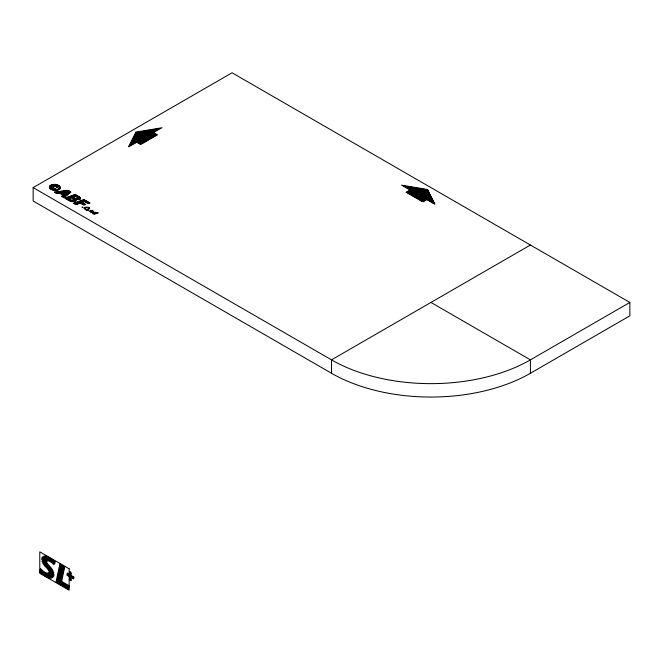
<?xml version="1.0" encoding="UTF-8"?>
<svg xmlns="http://www.w3.org/2000/svg" width="663" height="663" viewBox="0 0 663 663"><rect width="100%" height="100%" fill="white"/><g stroke="black" fill="none" stroke-linecap="round" stroke-linejoin="round"><path stroke-width="0.99" d="M52.684 577.63L53.778 572.459M53.628 576.512L54.026 574.639M41.653 559.489L42.15 557.135M39.78 572.244L40.592 568.423M42.042 561.569L43.128 556.423M40.476 572.849L41.272 569.111M42.556 563.036L44.04 556.025M41.172 573.454L41.951 569.799M43.161 564.072L44.893 555.909M41.877 574.059L42.631 570.487M43.791 565L45.706 555.984M42.581 574.622L43.344 571.025M44.454 565.796L46.501 556.124M43.302 575.103L44.056 571.547M45.117 566.55L47.272 556.381M45.797 567.246L48.034 556.688M44.031 575.592L44.777 572.07M44.752 576.072L45.523 572.418M46.468 567.976L47.446 563.359M47.96 560.906L48.78 557.061M45.474 576.553L46.277 572.774M47.139 568.713L48.101 564.163M48.755 561.064L49.518 557.45M46.219 576.943L47.065 572.956M47.777 569.567L48.755 564.975M49.51 561.412L50.247 557.923M46.965 577.324L47.877 572.998M48.391 570.57L49.427 565.713M47.719 577.647L50.098 566.434M50.976 562.274L51.697 558.859M48.49 577.921L50.753 567.238M51.697 562.779L52.427 559.323M49.269 578.136L51.407 568.042M52.41 563.293L53.148 559.845M50.073 578.252L52.062 568.871M53.098 563.948L53.844 560.434M50.902 578.244L52.675 569.857M53.786 564.603L54.548 561.014M51.755 578.111L53.272 570.951M54.731 564.039L55.253 561.602M56.007 582.164L59.885 563.873M56.604 582.504L60.474 564.221M57.341 582.934L61.211 564.644M58.079 583.357L61.949 565.067M58.816 583.78L62.687 565.498M59.546 584.202L63.424 565.92M60.283 584.633L64.154 566.343M61.021 585.056L61.792 581.418M61.758 585.479L62.529 581.841M62.496 585.91L63.267 582.263M63.225 586.332L64.004 582.686M63.963 586.755L64.734 583.117M66.864 575.161L67.294 573.097M64.701 587.178L65.471 583.539M67.469 575.517L67.908 573.454M65.438 587.609L66.209 583.962M68.082 575.865L68.521 573.81M66.176 588.031L66.946 584.393M68.695 576.222L69.134 574.158M69.333 573.213L69.714 571.431M69.333 576.586L70.328 571.788M66.913 588.454L67.684 584.816M67.643 588.877L68.413 585.238M69.955 580.009L71.397 573.213M68.38 589.308L69.151 585.661M70.568 580.365L71.587 575.575M71.181 580.722L71.397 579.711M71.761 577.987L72.201 575.932M72.375 578.343L72.814 576.288M72.988 578.7L73.427 576.636M61.659 581.335L64.775 566.699M69.333 579.653L70.941 572.144M50.247 561.768L50.976 558.387M73.601 579.056L74.049 577.001M83.024 207.32C80.952 207.701 83.745 207.171 82.411 207.055A0.845 0.489 0 0 0 82.063 207.179L82.063 207.179M33.15 187.612L232.05 72.773L629.85 302.444L629.85 315.845L530.4 373.261A140.647 81.201 0 0 1 331.5 373.261L33.15 201.005L33.15 187.612L331.5 359.86A140.647 81.201 0 0 0 530.4 359.86L629.85 302.444M530.4 245.028L331.5 359.86L331.5 373.261M135.915 132.111L162.054 127.735M135.666 132.608L160.927 128.382M135.409 133.114L159.808 129.028M135.161 133.619L158.681 129.683M134.904 134.117L157.562 130.329M134.655 134.622L156.435 130.976M134.398 135.128L155.308 131.63M134.15 135.625L154.189 132.277M133.893 136.13L153.932 132.782M133.644 136.636L154.554 133.139M133.387 137.133L155.175 133.495M133.139 137.639L155.788 133.851M132.882 138.144L156.41 134.208M132.633 138.65L157.032 134.564M132.385 139.147L157.521 134.945M132.128 139.653L156.402 135.592M131.879 140.158L155.275 136.238M131.622 140.655L154.148 136.893M131.373 141.161L153.029 137.539M131.117 141.667L151.902 138.186M130.868 142.164L150.783 138.832M130.611 142.669L149.656 139.487M130.362 143.175L148.537 140.133M130.105 143.68L136.205 142.653M137.075 142.512L147.41 140.78M129.857 144.178L135.086 143.307M137.697 142.868L146.283 141.434M129.6 144.683L133.959 143.954M138.318 143.225L145.164 142.081M129.351 145.189L132.832 144.6M138.932 143.581L144.037 142.727M129.094 145.686L131.713 145.255M139.553 143.937L142.918 143.374M128.846 146.191L130.586 145.901M140.175 144.294L141.791 144.028M128.597 146.697L129.467 146.548M54.432 189.071L54.88 189.079M88.859 208.455L89.638 208.48M97.312 212.732L98.348 212.765M91.751 210.677L92.348 210.701M92.53 213.42L93.218 213.445M59.048 188.499L60.084 188.541M92.513 211.016L93.301 211.049M56.347 185.076L58.211 185.151M57.921 185.739L59.231 185.789M84.251 208.547L84.93 208.572M65.612 198.701L68.993 198.85M73.535 203.268L79.195 203.508M88.718 207.842L89.414 207.875M53.313 184.331L56.206 184.463M52.07 184.579L57.474 184.82M51.316 184.844L53.297 184.927M57.283 185.408L58.767 185.474M50.363 185.4L51.623 185.458M50.056 185.69L51.208 185.739M53.405 185.839L56.521 185.98M58.394 186.063L59.546 186.112M49.808 185.98L50.91 186.03M52.783 186.112L57.068 186.303M58.717 186.378L59.827 186.427M49.65 186.27L50.678 186.32M52.336 186.386L54.581 186.494M56.164 186.56L57.482 186.618M58.966 186.684L60.018 186.734M49.526 186.568L50.545 186.61M52.021 186.676L53.968 186.767M56.463 186.875L57.698 186.933M59.156 186.991L60.167 187.041M49.485 186.867L50.479 186.908M51.83 186.966L53.537 187.041M56.438 187.173L57.78 187.231M59.239 187.297L60.242 187.347M49.468 187.165L50.454 187.206M51.747 187.264L53.247 187.331M56.446 187.472L57.731 187.53M59.297 187.604L60.292 187.646M49.518 187.463L50.512 187.513M51.78 187.563L53.131 187.629M57.01 187.803L57.524 187.82M59.272 187.902L60.267 187.944M49.592 187.77L50.603 187.811M51.929 187.869L53.272 187.936M59.189 188.201L60.217 188.242M49.75 188.077L50.794 188.126M54.474 188.284L55.286 188.325M49.932 188.383L51.051 188.433M52.65 188.507L55.858 188.648M58.8 188.781L59.91 188.831M50.222 188.698L51.383 188.748M53.355 188.839L55.626 188.938M58.477 189.071L59.653 189.121M50.537 189.013L51.847 189.071M58.046 189.345L59.322 189.403M51.001 189.336L52.51 189.403M57.441 189.618L58.924 189.684M51.581 189.659L53.62 189.751M56.396 189.875L58.361 189.966M66.971 190.347L68.306 190.405M52.369 189.999L57.615 190.231M65.231 190.571L68.869 190.737M53.736 190.356L56.38 190.472M63.491 190.795L69.433 191.06M61.75 191.019L69.996 191.383M60.01 191.242L70.56 191.706M58.278 191.458L70.958 192.03M56.537 191.682L66.051 192.113M67.178 192.162L70.609 192.311M54.797 191.905L64.485 192.336M66.797 192.444L70.261 192.602M54.341 192.187L62.919 192.568M66.416 192.726L69.913 192.883M54.905 192.51L62.33 192.842M66.035 193.008L69.565 193.165M55.468 192.842L62.894 193.173M65.662 193.289L69.217 193.455M56.032 193.165L58.236 193.264M59.968 193.339L63.457 193.497M65.281 193.579L68.869 193.737M60.532 193.662L64.021 193.82M64.899 193.861L68.521 194.019M61.095 193.994L68.173 194.309M74.604 194.591L75.632 194.64M61.659 194.317L67.833 194.591M73.858 194.864L76.195 194.963M62.223 194.64L67.485 194.881M73.121 195.129L76.767 195.295M62.786 194.963L67.137 195.162M72.383 195.394L77.331 195.618M62.96 195.278L66.789 195.444M71.645 195.66L77.894 195.941M62.587 195.56L66.441 195.734M70.908 195.933L78.458 196.265M62.206 195.842L66.093 196.016M70.162 196.198L75.615 196.439M75.855 196.455L78.988 196.596M61.833 196.124L65.745 196.298M69.424 196.463L74.886 196.712M76.419 196.778L79.502 196.919M61.667 196.422L65.397 196.588M68.687 196.737L74.157 196.977M76.958 197.102L79.958 197.234M62.231 196.745L65.049 196.87M67.949 197.002L73.436 197.243M77.306 197.417L80.298 197.549M62.794 197.068L64.701 197.16M67.212 197.267L73.875 197.566M77.414 197.723L80.496 197.864M63.358 197.4L64.352 197.441M66.466 197.533L74.496 197.897M77.264 198.022L80.613 198.171M65.728 197.806L71.198 198.046M71.96 198.08L75.35 198.229M76.726 198.295L80.613 198.469M64.991 198.071L70.46 198.312M72.524 198.403L80.488 198.759M65.049 198.37L69.723 198.585M73.029 198.726L80.248 199.049M73.386 199.049L79.858 199.331M66.184 199.024L69.557 199.173M73.494 199.348L79.179 199.604M83.173 199.787L84.657 199.853M66.748 199.348L70.137 199.505M73.336 199.646L75.88 199.762M82.427 200.052L85.22 200.176M67.311 199.679L70.842 199.836M72.839 199.919L75.988 200.06M81.69 200.317L85.784 200.499M67.875 200.002L76.038 200.367M80.952 200.582L86.347 200.823M68.438 200.325L75.947 200.665M80.215 200.856L86.911 201.154M69.043 200.657L75.723 200.955M79.477 201.121L87.475 201.477M69.681 200.98L75.375 201.237M78.731 201.386L84.342 201.635M84.607 201.651L88.038 201.801M70.444 201.32L74.77 201.511M77.994 201.651L83.613 201.908M85.171 201.975L88.61 202.132M71.745 201.676L73.585 201.759M77.256 201.925L82.883 202.174M85.734 202.298L89.173 202.455M76.518 202.19L82.311 202.447M86.298 202.629L89.737 202.779M75.781 202.455L82.875 202.77M86.861 202.953L89.961 203.093M75.035 202.721L83.439 203.102M87.425 203.276L89.223 203.359M74.297 202.994L79.925 203.243M80.538 203.268L84.002 203.425M87.997 203.607L88.477 203.624M81.11 203.599L84.566 203.748M74.074 203.582L78.458 203.781M81.673 203.922L85.129 204.08M74.637 203.906L77.728 204.047M82.237 204.245L85.693 204.403M75.201 204.237L76.991 204.312M82.8 204.577L85.187 204.676M75.764 204.56L76.262 204.585M83.364 204.9L84.45 204.95M85.933 207.113L88.237 207.221M85.055 207.378L86.463 207.436M88.063 207.511L88.975 207.552M84.201 207.942L85.055 207.975M88.95 208.149L89.629 208.182M84.118 208.24L84.823 208.265M88.461 208.729L89.422 208.77M84.599 208.862L85.394 208.895M87.789 209.002L88.983 209.052M85.195 209.185L88.287 209.326M85.908 209.516L86.513 209.549M85.975 209.823L86.604 209.848M90.665 210.635L91.651 210.677M89.919 210.9L91.171 210.958M89.173 211.166L90.292 211.215M92.837 211.331L93.524 211.364M92.406 211.613L93.35 211.654M91.668 211.878L92.787 211.928M90.922 212.143L92.041 212.193M93.864 212.276L95.505 212.351M90.848 212.442L91.295 212.467M93.002 212.541L94.262 212.591M95.348 212.641L96.069 212.674M92.547 212.815L93.442 212.856M96.566 212.997L97.685 213.047M92.381 213.113L93.069 213.146M95.77 213.262L96.939 213.312M95 213.527L96.193 213.585M93.135 213.743L95.447 213.851M95.737 212.964L96.251 212.98M52.211 188.184L53.827 188.267M86.969 210.469L88.577 210.544M93.74 214.066L94.701 214.116M84.516 207.652L85.544 207.71M50.761 185.118L52.195 185.192M86.132 210.13L86.795 210.163M91.411 210.362L92.124 210.403M54.872 185.599L55.327 185.623M401.496 185.151L427.635 189.527M402.623 185.797L427.884 190.024M403.742 186.452L428.141 190.53M404.869 187.099L428.389 191.035M405.988 187.745L428.646 191.532M407.115 188.391L428.895 192.038M408.242 189.046L429.152 192.543M409.361 189.693L429.4 193.049M409.618 190.198L429.657 193.546M408.996 190.554L429.906 194.052M408.375 190.911L430.163 194.557M407.762 191.267L430.411 195.055M407.14 191.624L430.668 195.56M406.518 191.98L430.917 196.066M406.029 192.361L431.165 196.563M407.148 193.008L431.422 197.068M408.275 193.654L431.671 197.574M409.402 194.309L431.928 198.071M410.521 194.955L432.177 198.577M411.648 195.602L432.433 199.082M412.767 196.256L432.682 199.588M413.894 196.903L432.939 200.085M415.013 197.549L433.188 200.591M416.14 198.196L426.475 199.928M427.345 200.077L433.445 201.096M417.267 198.85L425.853 200.284M428.464 200.723L433.693 201.593M418.386 199.497L425.232 200.64M429.591 201.37L433.95 202.099M419.513 200.143L424.618 200.997M430.718 202.016L434.199 202.605M420.632 200.798L423.997 201.353M431.837 202.671L434.456 203.102M421.759 201.444L423.375 201.709M432.964 203.317L434.704 203.607M434.083 203.964L434.953 204.113M430.95 302.444L530.4 359.86L530.4 373.261M69.151 568.788L39.78 551.831L39.78 573.263L69.151 590.227L69.151 568.788"/></g></svg>
